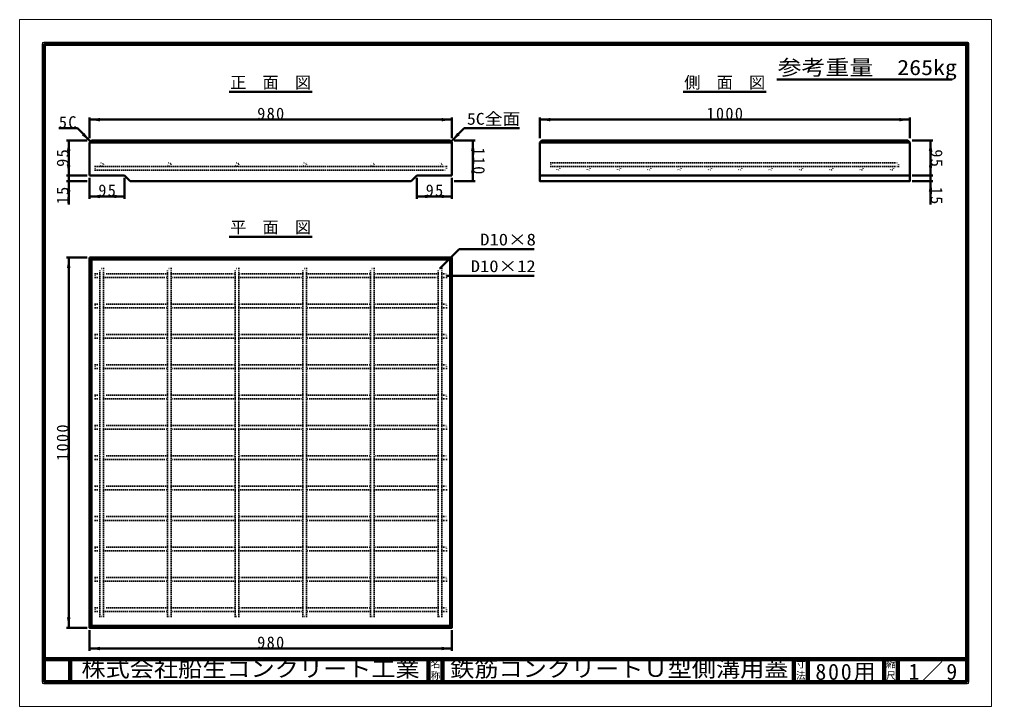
# Model space of a CAD drawing. Units: millimetres, scale not verified. Extents: x -2102 to 2102, y -1485 to 1485.
import ezdxf
from ezdxf.enums import TextEntityAlignment as Align

# ---------------------------------------------------------------- set-up
doc = ezdxf.new("R2010")
doc.units = ezdxf.units.MM
doc.header["$LTSCALE"] = 5
doc.linetypes.add('DOTTED', pattern=[1.75, 0.25, -1.5])
doc.layers.add('0-0_V-nasSTD', color=7, linetype='DOTTED', lineweight=35)
doc.layers.add('0-1_0', color=7, linetype='Continuous', lineweight=50)
doc.styles.add('ＭＳ ゴシック', font='')
doc.styles.get('ＭＳ ゴシック').set_extended_font_data('MS Gothic')

msp = doc.modelspace()

# ---------------------------------------------------------------- linework, layer by layer
at = {"layer": '0-0_V-nasSTD', "linetype": 'Continuous', "lineweight": 100}
for p, q in [((-1997.5, 1380), (-1997.5, -1380)), ((-1882.5, -1280), (-1882.5, -1380)), ((-332.5, -1280), (-332.5, -1380)), ((-272.5, -1280), (-272.5, -1380)), ((1247.5, -1280), (1247.5, -1380)), ((1307.5, -1280), (1307.5, -1380)), ((1637.5, -1280), (1637.5, -1380)), ((1697.5, -1280), (1697.5, -1380)), ((-1997.5, -1380), (1997.5, -1380))]:
    msp.add_line(p, q, dxfattribs=at)
at = {"layer": '0-0_V-nasSTD', "linetype": 'Continuous', "lineweight": 50}
for p, q in [((-1799.46, 1061.833), (-1799.46, 971.833)), ((-231.46, 1051.833), (-1799.46, 1051.833)), ((-231.46, 1061.833), (-231.46, 971.833)), ((148.54, 1061.833), (148.54, 971.833)), ((1748.54, 1051.833), (148.54, 1051.833)), ((1748.54, 1061.833), (1748.54, 971.833)), ((-1852.029, 1014.402), (-1932.029, 1014.402)), ((-1795.46, 957.833), (-1852.029, 1014.402)), ((-235.46, 957.833), (-178.891, 1014.402)), ((-178.891, 1014.402), (61.109, 1014.402)), ((-1809.46, 961.833), (-1899.46, 961.833)), ((-1889.46, 961.833), (-1889.46, 809.833)), ((-1799.46, 953.833), (-1791.46, 961.833)), ((-1799.46, 953.833), (-1799.46, 809.833)), ((-239.46, 961.833), (-1791.46, 961.833)), ((-231.46, 809.833), (-231.46, 953.833)), ((-221.46, 961.833), (-131.46, 961.833)), ((-141.46, 961.833), (-141.46, 785.833)), ((148.54, 953.833), (156.54, 961.833)), ((1748.54, 953.833), (148.54, 953.833)), ((1740.54, 961.833), (156.54, 961.833)), ((1740.54, 961.833), (1748.54, 953.833)), ((1758.54, 961.833), (1848.54, 961.833)), ((1838.54, 961.833), (1838.54, 809.833)), ((-1809.46, 809.833), (-1899.46, 809.833)), ((-1889.46, 809.833), (-1889.46, 785.833)), ((-1799.46, 809.833), (-1647.46, 809.833)), ((-1799.46, 799.833), (-1799.46, 709.833)), ((-1647.46, 809.833), (-1623.46, 785.833)), ((-1647.46, 799.833), (-1647.46, 709.833)), ((-407.46, 785.833), (-383.46, 809.833)), ((-383.46, 809.833), (-231.46, 809.833)), ((-383.46, 799.833), (-383.46, 709.833)), ((-231.46, 799.833), (-231.46, 709.833)), ((148.54, 809.833), (1748.54, 809.833)), ((1758.54, 809.833), (1848.54, 809.833)), ((1838.54, 809.833), (1838.54, 785.833)), ((-1809.46, 785.833), (-1899.46, 785.833)), ((-1889.46, 785.833), (-1889.46, 685.833)), ((-1623.46, 785.833), (-407.46, 785.833)), ((-221.46, 785.833), (-131.46, 785.833)), ((1758.54, 785.833), (1848.54, 785.833)), ((1838.54, 785.833), (1838.54, 685.833)), ((-1799.46, 719.833), (-1647.46, 719.833)), ((-383.46, 719.833), (-231.46, 719.833)), ((-283.46, 407.833), (-200.46, 492.686)), ((124.54, 492.686), (-200.46, 492.686)), ((-1899.46, 455.833), (-1809.46, 455.833)), ((-1889.46, 455.833), (-1889.46, -1144.167)), ((-1799.46, 455.833), (-1791.46, 447.833)), ((-1791.46, -1136.167), (-1791.46, 447.833)), ((-239.46, 447.833), (-1791.46, 447.833)), ((-239.46, 447.833), (-231.46, 455.833)), ((-239.46, -1136.167), (-239.46, 447.833)), ((124.54, 377.433), (-255.46, 377.433)), ((-1899.46, -1144.167), (-1809.46, -1144.167)), ((-1799.46, -1144.167), (-1791.46, -1136.167)), ((-1799.46, -1244.167), (-1799.46, -1154.167)), ((-1791.46, -1136.167), (-239.46, -1136.167)), ((-239.46, -1136.167), (-231.46, -1144.167)), ((-231.46, -1244.167), (-231.46, -1154.167)), ((-231.46, -1234.167), (-1799.46, -1234.167))]:
    msp.add_line(p, q, dxfattribs=at)
at = {"layer": '0-0_V-nasSTD'}
for p, q in [((-1775.46, 849.833), (-1775.46, 833.833)), ((-1775.46, 849.833), (-255.46, 849.833)), ((-255.46, 849.833), (-255.46, 833.833)), ((196.54, 865.833), (1700.54, 865.833)), ((196.54, 849.833), (196.54, 865.833)), ((196.54, 849.833), (1700.54, 849.833)), ((1700.54, 849.833), (1700.54, 865.833)), ((-1775.46, 833.833), (-255.46, 833.833)), ((-1775.46, 369.433), (-1775.46, 385.433)), ((-1775.46, 385.433), (-1755.46, 385.433)), ((-1462.66, 385.433), (-1739.46, 385.433)), ((-1446.66, 385.433), (-1169.86, 385.433)), ((-877.06, 385.433), (-1153.86, 385.433)), ((-861.06, 385.433), (-584.26, 385.433)), ((-291.46, 385.433), (-568.26, 385.433)), ((-275.46, 385.433), (-255.46, 385.433)), ((-255.46, 369.433), (-255.46, 385.433)), ((-1775.46, 369.433), (-1755.46, 369.433)), ((-1739.46, 369.433), (-1462.66, 369.433)), ((-1169.86, 369.433), (-1446.66, 369.433)), ((-1153.86, 369.433), (-877.06, 369.433)), ((-584.26, 369.433), (-861.06, 369.433)), ((-568.26, 369.433), (-291.46, 369.433)), ((-275.46, 369.433), (-255.46, 369.433)), ((-1775.46, 238.233), (-1775.46, 254.233)), ((-1775.46, 254.233), (-1755.46, 254.233)), ((-1462.66, 254.233), (-1739.46, 254.233)), ((-1446.66, 254.233), (-1169.86, 254.233)), ((-877.06, 254.233), (-1153.86, 254.233)), ((-861.06, 254.233), (-584.26, 254.233)), ((-291.46, 254.233), (-568.26, 254.233)), ((-275.46, 254.233), (-255.46, 254.233)), ((-255.46, 238.233), (-255.46, 254.233)), ((-1775.46, 238.233), (-1755.46, 238.233)), ((-1739.46, 238.233), (-1462.66, 238.233)), ((-1169.86, 238.233), (-1446.66, 238.233)), ((-1153.86, 238.233), (-877.06, 238.233)), ((-584.26, 238.233), (-861.06, 238.233)), ((-568.26, 238.233), (-291.46, 238.233)), ((-275.46, 238.233), (-255.46, 238.233)), ((-1775.46, 107.033), (-1775.46, 123.033)), ((-1775.46, 123.033), (-1755.46, 123.033)), ((-1775.46, 107.033), (-1755.46, 107.033)), ((-1462.66, 123.033), (-1739.46, 123.033)), ((-1739.46, 107.033), (-1462.66, 107.033)), ((-1446.66, 123.033), (-1169.86, 123.033)), ((-1169.86, 107.033), (-1446.66, 107.033)), ((-877.06, 123.033), (-1153.86, 123.033)), ((-1153.86, 107.033), (-877.06, 107.033)), ((-861.06, 123.033), (-584.26, 123.033)), ((-584.26, 107.033), (-861.06, 107.033)), ((-291.46, 123.033), (-568.26, 123.033)), ((-568.26, 107.033), (-291.46, 107.033)), ((-275.46, 123.033), (-255.46, 123.033)), ((-275.46, 107.033), (-255.46, 107.033)), ((-255.46, 107.033), (-255.46, 123.033)), ((-1775.46, -24.167), (-1775.46, -8.167)), ((-1775.46, -8.167), (-1755.46, -8.167)), ((-1775.46, -24.167), (-1755.46, -24.167)), ((-1462.66, -8.167), (-1739.46, -8.167)), ((-1739.46, -24.167), (-1462.66, -24.167)), ((-1446.66, -8.167), (-1169.86, -8.167)), ((-1169.86, -24.167), (-1446.66, -24.167)), ((-877.06, -8.167), (-1153.86, -8.167)), ((-1153.86, -24.167), (-877.06, -24.167)), ((-861.06, -8.167), (-584.26, -8.167)), ((-584.26, -24.167), (-861.06, -24.167)), ((-291.46, -8.167), (-568.26, -8.167)), ((-568.26, -24.167), (-291.46, -24.167)), ((-275.46, -8.167), (-255.46, -8.167)), ((-275.46, -24.167), (-255.46, -24.167)), ((-255.46, -24.167), (-255.46, -8.167)), ((-1775.46, -155.367), (-1775.46, -139.367)), ((-1775.46, -139.367), (-1755.46, -139.367)), ((-1775.46, -155.367), (-1755.46, -155.367)), ((-1462.66, -139.367), (-1739.46, -139.367)), ((-1739.46, -155.367), (-1462.66, -155.367)), ((-1446.66, -139.367), (-1169.86, -139.367)), ((-1169.86, -155.367), (-1446.66, -155.367)), ((-877.06, -139.367), (-1153.86, -139.367)), ((-1153.86, -155.367), (-877.06, -155.367)), ((-861.06, -139.367), (-584.26, -139.367)), ((-584.26, -155.367), (-861.06, -155.367)), ((-291.46, -139.367), (-568.26, -139.367)), ((-568.26, -155.367), (-291.46, -155.367)), ((-275.46, -139.367), (-255.46, -139.367)), ((-275.46, -155.367), (-255.46, -155.367)), ((-255.46, -155.367), (-255.46, -139.367)), ((-1775.46, -286.567), (-1775.46, -270.567)), ((-1775.46, -270.567), (-1755.46, -270.567)), ((-1775.46, -286.567), (-1755.46, -286.567)), ((-1462.66, -270.567), (-1739.46, -270.567)), ((-1739.46, -286.567), (-1462.66, -286.567)), ((-1446.66, -270.567), (-1169.86, -270.567)), ((-1169.86, -286.567), (-1446.66, -286.567)), ((-877.06, -270.567), (-1153.86, -270.567)), ((-1153.86, -286.567), (-877.06, -286.567)), ((-861.06, -270.567), (-584.26, -270.567)), ((-584.26, -286.567), (-861.06, -286.567)), ((-291.46, -270.567), (-568.26, -270.567)), ((-568.26, -286.567), (-291.46, -286.567)), ((-275.46, -270.567), (-255.46, -270.567)), ((-275.46, -286.567), (-255.46, -286.567)), ((-255.46, -286.567), (-255.46, -270.567)), ((-1775.46, -417.767), (-1775.46, -401.767)), ((-1775.46, -401.767), (-1755.46, -401.767)), ((-1775.46, -417.767), (-1755.46, -417.767)), ((-1462.66, -401.767), (-1739.46, -401.767)), ((-1739.46, -417.767), (-1462.66, -417.767)), ((-1446.66, -401.767), (-1169.86, -401.767)), ((-1169.86, -417.767), (-1446.66, -417.767)), ((-877.06, -401.767), (-1153.86, -401.767)), ((-1153.86, -417.767), (-877.06, -417.767)), ((-861.06, -401.767), (-584.26, -401.767)), ((-584.26, -417.767), (-861.06, -417.767)), ((-291.46, -401.767), (-568.26, -401.767)), ((-568.26, -417.767), (-291.46, -417.767)), ((-275.46, -401.767), (-255.46, -401.767)), ((-275.46, -417.767), (-255.46, -417.767)), ((-255.46, -417.767), (-255.46, -401.767)), ((-1775.46, -548.967), (-1775.46, -532.967)), ((-1775.46, -532.967), (-1755.46, -532.967)), ((-1462.66, -532.967), (-1739.46, -532.967)), ((-1446.66, -532.967), (-1169.86, -532.967)), ((-877.06, -532.967), (-1153.86, -532.967)), ((-861.06, -532.967), (-584.26, -532.967)), ((-291.46, -532.967), (-568.26, -532.967)), ((-275.46, -532.967), (-255.46, -532.967)), ((-255.46, -548.967), (-255.46, -532.967)), ((-1775.46, -548.967), (-1755.46, -548.967)), ((-1739.46, -548.967), (-1462.66, -548.967)), ((-1169.86, -548.967), (-1446.66, -548.967)), ((-1153.86, -548.967), (-877.06, -548.967)), ((-584.26, -548.967), (-861.06, -548.967)), ((-568.26, -548.967), (-291.46, -548.967)), ((-275.46, -548.967), (-255.46, -548.967)), ((-1775.46, -680.167), (-1775.46, -664.167)), ((-1775.46, -664.167), (-1755.46, -664.167)), ((-1462.66, -664.167), (-1739.46, -664.167)), ((-1446.66, -664.167), (-1169.86, -664.167)), ((-877.06, -664.167), (-1153.86, -664.167)), ((-861.06, -664.167), (-584.26, -664.167)), ((-291.46, -664.167), (-568.26, -664.167)), ((-275.46, -664.167), (-255.46, -664.167)), ((-255.46, -680.167), (-255.46, -664.167)), ((-1775.46, -680.167), (-1755.46, -680.167)), ((-1739.46, -680.167), (-1462.66, -680.167)), ((-1169.86, -680.167), (-1446.66, -680.167)), ((-1153.86, -680.167), (-877.06, -680.167)), ((-584.26, -680.167), (-861.06, -680.167)), ((-568.26, -680.167), (-291.46, -680.167)), ((-275.46, -680.167), (-255.46, -680.167)), ((-1775.46, -811.367), (-1775.46, -795.367)), ((-1775.46, -795.367), (-1755.46, -795.367)), ((-1462.66, -795.367), (-1739.46, -795.367)), ((-1446.66, -795.367), (-1169.86, -795.367)), ((-877.06, -795.367), (-1153.86, -795.367)), ((-861.06, -795.367), (-584.26, -795.367)), ((-291.46, -795.367), (-568.26, -795.367)), ((-275.46, -795.367), (-255.46, -795.367)), ((-255.46, -811.367), (-255.46, -795.367)), ((-1775.46, -811.367), (-1755.46, -811.367)), ((-1739.46, -811.367), (-1462.66, -811.367)), ((-1169.86, -811.367), (-1446.66, -811.367)), ((-1153.86, -811.367), (-877.06, -811.367)), ((-584.26, -811.367), (-861.06, -811.367)), ((-568.26, -811.367), (-291.46, -811.367)), ((-275.46, -811.367), (-255.46, -811.367)), ((-1775.46, -942.567), (-1775.46, -926.567)), ((-1775.46, -926.567), (-1755.46, -926.567)), ((-1775.46, -942.567), (-1755.46, -942.567)), ((-1462.66, -926.567), (-1739.46, -926.567)), ((-1739.46, -942.567), (-1462.66, -942.567)), ((-1446.66, -926.567), (-1169.86, -926.567)), ((-1169.86, -942.567), (-1446.66, -942.567)), ((-877.06, -926.567), (-1153.86, -926.567)), ((-1153.86, -942.567), (-877.06, -942.567)), ((-861.06, -926.567), (-584.26, -926.567)), ((-584.26, -942.567), (-861.06, -942.567)), ((-291.46, -926.567), (-568.26, -926.567)), ((-568.26, -942.567), (-291.46, -942.567)), ((-275.46, -926.567), (-255.46, -926.567)), ((-275.46, -942.567), (-255.46, -942.567)), ((-255.46, -942.567), (-255.46, -926.567)), ((-1775.46, -1073.767), (-1775.46, -1057.767)), ((-1775.46, -1057.767), (-1755.46, -1057.767)), ((-1775.46, -1073.767), (-1755.46, -1073.767)), ((-1462.66, -1057.767), (-1739.46, -1057.767)), ((-1739.46, -1073.767), (-1462.66, -1073.767)), ((-1446.66, -1057.767), (-1169.86, -1057.767)), ((-1169.86, -1073.767), (-1446.66, -1073.767)), ((-877.06, -1057.767), (-1153.86, -1057.767)), ((-1153.86, -1073.767), (-877.06, -1073.767)), ((-861.06, -1057.767), (-584.26, -1057.767)), ((-584.26, -1073.767), (-861.06, -1073.767)), ((-291.46, -1057.767), (-568.26, -1057.767)), ((-568.26, -1073.767), (-291.46, -1073.767)), ((-275.46, -1057.767), (-255.46, -1057.767)), ((-275.46, -1073.767), (-255.46, -1073.767)), ((-255.46, -1073.767), (-255.46, -1057.767))]:
    msp.add_line(p, q, dxfattribs=at)
at = {"layer": '0-0_V-nasSTD', "linetype": 'Continuous', "lineweight": 18}
for points in [[(-2102.5, -1485), (-2102.5, 1485), (2102.5, 1485), (2102.5, -1485)], [(-2002.5, -1385), (-2002.5, 1385), (2002.5, 1385), (2002.5, -1385)]]:
    msp.add_lwpolyline(points, close=True, dxfattribs=at)
at = {"layer": '0-0_V-nasSTD', "linetype": 'Continuous', "lineweight": 100}
msp.add_lwpolyline([(1997.5, -1380), (1997.5, 1380), (-1997.5, 1380)], dxfattribs=at)
at = {"layer": '0-0_V-nasSTD', "linetype": 'Continuous', "lineweight": 50}
for points in [[(-239.46, 961.833), (-231.46, 953.833), (-1799.46, 953.833)], [(148.54, 953.833), (148.54, 785.833), (1748.54, 785.833), (1748.54, 953.833)]]:
    msp.add_lwpolyline(points, dxfattribs=at)
msp.add_lwpolyline([(-1799.46, 455.833), (-1799.46, -1144.167), (-231.46, -1144.167), (-231.46, 455.833)], close=True, dxfattribs=at)
at = {"layer": '0-0_V-nasSTD'}
for points in [[(-1739.46, -1096.167), (-1755.46, -1096.167), (-1755.46, 407.833)], [(-1739.46, -1096.167), (-1739.46, 407.833), (-1755.46, 407.833)], [(-1446.66, -1096.167), (-1462.66, -1096.167), (-1462.66, 407.833)], [(-1446.66, -1096.167), (-1446.66, 407.833), (-1462.66, 407.833)], [(-1153.86, -1096.167), (-1169.86, -1096.167), (-1169.86, 407.833)], [(-1153.86, -1096.167), (-1153.86, 407.833), (-1169.86, 407.833)], [(-861.06, -1096.167), (-877.06, -1096.167), (-877.06, 407.833)], [(-861.06, -1096.167), (-861.06, 407.833), (-877.06, 407.833)], [(-568.26, -1096.167), (-584.26, -1096.167), (-584.26, 407.833)], [(-568.26, -1096.167), (-568.26, 407.833), (-584.26, 407.833)], [(-275.46, -1096.167), (-291.46, -1096.167), (-291.46, 407.833)], [(-275.46, -1096.167), (-275.46, 407.833), (-291.46, 407.833)]]:
    msp.add_lwpolyline(points, dxfattribs=at)
for centre in [(-1747.46, 857.833), (-1454.66, 857.833), (-1161.86, 857.833), (-869.06, 857.833), (-576.26, 857.833), (-283.46, 857.833), (226.94, 841.833), (358.14, 841.833), (489.34, 841.833), (620.54, 841.833), (751.74, 841.833), (882.94, 841.833), (1014.14, 841.833), (1145.34, 841.833), (1276.54, 841.833), (1407.74, 841.833), (1538.94, 841.833), (1670.14, 841.833)]:
    msp.add_circle(centre, 8, dxfattribs=at)
for points in [[(-1799.46, 1051.833), (-1754.46, 1044.333), (-1754.46, 1059.333)], [(-276.46, 1044.333), (-276.46, 1059.333), (-231.46, 1051.833)], [(148.54, 1051.833), (193.54, 1044.333), (193.54, 1059.333)], [(1703.54, 1044.333), (1703.54, 1059.333), (1748.54, 1051.833)], [(-1832.583, 984.35), (-1821.976, 994.956), (-1795.46, 957.833)], [(-235.46, 957.833), (-208.943, 994.956), (-198.337, 984.35)], [(-1896.96, 916.833), (-1889.46, 961.833), (-1881.96, 916.833)], [(-148.96, 916.833), (-141.46, 961.833), (-133.96, 916.833)], [(1831.04, 916.833), (1838.54, 961.833), (1846.04, 916.833)], [(-1896.96, 854.833), (-1889.46, 809.833), (-1881.96, 854.833)], [(1831.04, 854.833), (1838.54, 809.833), (1846.04, 854.833)], [(-148.96, 830.833), (-141.46, 785.833), (-133.96, 830.833)], [(-1896.96, 740.833), (-1889.46, 785.833), (-1881.96, 740.833)], [(1831.04, 740.833), (1838.54, 785.833), (1846.04, 740.833)], [(-1799.46, 719.833), (-1754.46, 712.333), (-1754.46, 727.333)], [(-1692.46, 712.333), (-1692.46, 727.333), (-1647.46, 719.833)], [(-383.46, 719.833), (-338.46, 712.333), (-338.46, 727.333)], [(-276.46, 712.333), (-276.46, 727.333), (-231.46, 719.833)], [(-1896.96, 410.833), (-1889.46, 455.833), (-1881.96, 410.833)], [(-1896.96, -1099.167), (-1889.46, -1144.167), (-1881.96, -1099.167)], [(-1799.46, -1234.167), (-1754.46, -1241.667), (-1754.46, -1226.667)], [(-276.46, -1241.667), (-276.46, -1226.667), (-231.46, -1234.167)]]:
    msp.add_solid(points, dxfattribs=at)
at = {"layer": '0-1_0'}
for p, q in [((1173, 1224.753), (1932.5, 1224.753)), ((-1194.96, 1171.833), (-835.96, 1171.833)), ((769.04, 1171.833), (1128.04, 1171.833)), ((-1194.96, 545.833), (-835.96, 545.833))]:
    msp.add_line(p, q, dxfattribs=at)
at = {"layer": '0-1_0', "lineweight": 100}
msp.add_line((-1997.5, -1280), (1997.5, -1280), dxfattribs=at)

# ---------------------------------------------------------------- texts
at = {"layer": '0-0_V-nasSTD', "style": 'ＭＳ ゴシック'}
for s, height, width, p in [('参考重量\u3000265kg', 65.98, 1.15, (1177, 1224.753)), ('5C全面', 51.32, 1.1, (-166.891, 1014.402)), ('D10×8', 51.32, 1.15, (-109.46, 492.686)), ('D10×12', 51.32, 1.15, (-150.46, 377.433)), ('株式会社船生コンクリート工業', 69.65, 1.1, (-1834.25, -1377.45)), ('鉄筋コンクリートＵ型側溝用蓋', 69.65, 1.1, (-239.25, -1377.53))]:
    msp.add_text(s, height=height, dxfattribs=dict(at, width=width)).set_placement(p, align=Align.BOTTOM_LEFT)
for s, height, p in [('正\u3000面\u3000図', 51.32, (-1190.96, 1171.833)), ('側\u3000面\u3000図', 51.32, (773.04, 1171.833)), ('平\u3000面\u3000図', 51.32, (-1190.96, 545.833)), ('名', 30.79, (-323.518, -1326.001)), ('寸', 30.79, (1256.482, -1326.001)), ('縮', 30.79, (1646.482, -1326.001)), ('称', 30.79, (-323.524, -1375.99)), ('法', 30.79, (1256.476, -1375.99)), ('尺', 30.79, (1646.476, -1375.99))]:
    msp.add_text(s, height=height, dxfattribs=at).set_placement(p, align=Align.BOTTOM_LEFT)
at = {"layer": '0-0_V-nasSTD', "attachment_point": 7, "style": 'ＭＳ ゴシック'}
for s, insert, char_height in [('\\T1.17;980', (-1073.96, 1051.833), 51.32), ('\\T1.17;1000', (869.54, 1051.833), 51.32), ('\\T1.17;5C', (-1932.029, 1014.402), 51.32), ('\\T1.17;95', (-1761.28, 719.833), 51.32), ('\\T1.17;95', (-345.28, 719.833), 51.32), ('\\T1.17;980', (-1073.96, -1234.167), 51.32), ('\\T1.16;800用', (1340.25, -1377.492), 69.65), ('\\T1.15;1／9', (1743.021, -1377.418), 69.65)]:
    msp.add_mtext(s, dxfattribs=dict(at, insert=insert, char_height=char_height))
at = {"layer": '0-0_V-nasSTD', "char_height": 51.32, "attachment_point": 7, "style": 'ＭＳ ゴシック'}
for s, insert, rotation in [('\\T1.17;110', (-141.46, 932.333), 270), ('\\T1.17;95', (-1889.46, 848.013), 90), ('\\T1.17;95', (1838.54, 923.654), 270), ('\\T1.17;15', (-1889.46, 685.833), 90), ('\\T1.17;15', (1838.54, 761.833), 270), ('\\T1.17;1000', (-1889.46, -423.167), 90)]:
    msp.add_mtext(s, dxfattribs=dict(at, insert=insert, rotation=rotation))

doc.saveas('drawing.dxf')
